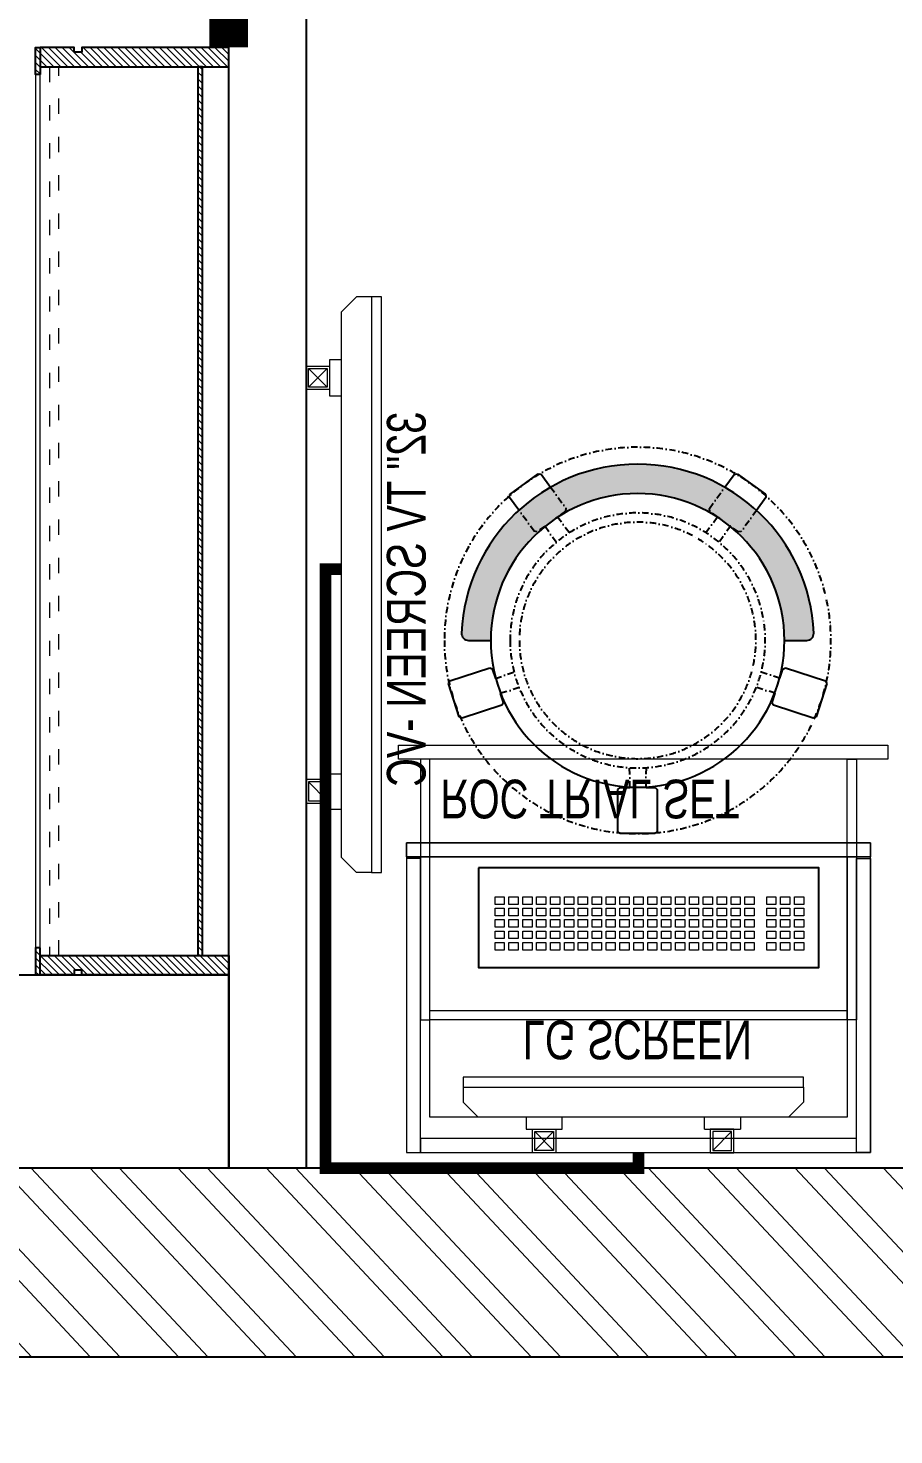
# Model space of a CAD drawing. Header units: feet. Extents: x 2862906 to 2880281, y -6061005 to -6054108.
# Drawn here: x 2874778 to 2875898, y -6061005 to -6059185 of the extents above; entities that cross this region are included whole.
import ezdxf

# ---------------------------------------------------------------- set-up
doc = ezdxf.new("R2010")
doc.units = ezdxf.units.FT
doc.header["$LTSCALE"] = 33
doc.header["$MEASUREMENT"] = 0
for name, pattern in [('ACAD_ISO03W100', [30, 12, -18]), ('DASHDOT2', [0.5, 0.25, -0.125, 0, -0.125]), ('HIDDEN', [9.524999999999995, 6.349999999999997, -3.174999999999998])]:
    doc.linetypes.add(name, pattern=pattern)
doc.layers.add('A-WALL', color=1, linetype='Continuous')
for name, color, linetype, lineweight in [('Floor-Unit', 1, 'Continuous', 13), ('HATCH', 9, 'Continuous', 9), ('LENS-DIM', 252, 'Continuous', 5), ('LENS-FURNITURE', 13, 'Continuous', 9), ('LENS-PARTITION', 21, 'Continuous', 25), ('LENS-TEXT', 31, 'Continuous', 5), ('LENS_DIMENSION', 193, 'Continuous', 0), ('LENS_PARTITION', 21, 'Continuous', 25), ('LK-EQPMT', 3, 'Continuous', 18), ('LK-FF&E WALL', 1, 'Continuous', 9), ('LK-FLUTTED FINISH', 20, 'Continuous', 30), ('LN-ELEVATION-1', 81, 'Continuous', 25), ('LN-ELEVATION-2', 103, 'Continuous', 20), ('LN-ELEVATION-3', 125, 'Continuous', 18), ('LN-ELEVATION-4', 145, 'Continuous', 13), ('LN-HATCH', 251, 'Continuous', 0), ('TV', 92, 'Continuous', 18)]:
    doc.layers.add(name, color=color, linetype=linetype, lineweight=lineweight)
doc.styles.get("Standard").update_dxf_attribs({"font": 'GILC____.TTF'})

# ---------------------------------------------------------------- blocks, each defined once
blk = doc.blocks.new('A$C26c017d8')
at = {"layer": 'LN-HATCH'}
h = blk.add_hatch(dxfattribs=at)
h.set_pattern_fill('ANSI32', color=256, scale=222, angle=268.1105192815815)
h.set_pattern_definition([(313.1105192815815, (-3081541.567437086, 5461336.750705911), (60.77556509153959, 56.89370077437428), []), (313.1105192815815, (-3081542.861391856, 5461297.527617355), (60.77556509153959, 56.89370077437428), [])])
h.paths.add_polyline_path([(-12495, 365.0311489384622), (-16742, 365.0311489384622), (-16742, 101.0311489384621), (-12495, 101.0311489384621)], flags=17)
h.paths.add_polyline_path([(-7834, 345.0311489384621), (-11975, 345.0311489384621), (-11975, 101.0311489384621), (-7834, 101.0311489384621)], flags=17)
h.paths.add_polyline_path([(-2448, 345.0311489384621), (-7183, 345.0311489384621), (-7183, 101.0311489384621), (-2448, 101.0311489384621)], flags=17)
h.paths.add_polyline_path([(-16742, 6380.031148938463), (-244, 6380.031148938463), (-244, 6897.017452826723), (0, 6897.017452826723), (0, 0), (-244, 0), (-244, 101.0311489384621), (-1654, 101.0311489384621), (-1654, 345.0311489384621), (-244, 345.0311489384621), (-243.9999999990687, 6230.031148938462), (-16742, 6230.031148919835)])
h.paths.add_polyline_path([(-1744, 4280.0311489366), (-1894, 4280.0311489366), (-1894, 6230.0311489366), (-1744, 6230.0311489366)], flags=17)
h.paths.add_polyline_path([(-993.9999999998429, 4430.031148936481), (-243.9999999993772, 4430.031148936481), (-243.9999999993772, 4280.031148936481), (-993.9999999998429, 4280.031148936481)], flags=17)
at = {"layer": 'A-WALL'}
blk.add_lwpolyline([(-2448, 345.0311489384621), (-7183, 345.0311489384621), (-7183, 101.0311489384621), (-2448, 101.0311489384621)], close=True, dxfattribs=at)
blk = doc.blocks.new('TRIAL SET ROC')
at = {"layer": 'LENS-DIM', "ltscale": 0.5}
for points in [[(-400.3652351796627, -364.3162249757442), (-430.3652351796626, -364.3162249757442)], [(169.6347648203373, -364.3162249757442), (139.6347648203373, -364.3162249757442)]]:
    blk.add_lwpolyline(points, dxfattribs=at)
at = {"layer": 'LENS-FURNITURE'}
blk.add_lwpolyline([(-430.3652351796626, 18), (169.6347648203373, 18), (169.6347648203373, -382.3162249757443), (-430.3652351796626, -382.3162249757443)], close=True, dxfattribs=at)
at = {"layer": 'LENS-FURNITURE', "color": 146}
for points in [[(-412.3652351796627, -153.6065521437457), (-400.3652351796627, -153.6065521437457), (-400.3652351796628, -490.6065521437458), (-412.3652351796627, -490.6065521437458)], [(139.6347648203373, -153.6065521437458), (-400.3652351796627, -153.6065521437457), (-400.3652351796627, -165.6065521437457), (139.6347648203373, -165.6065521437458)], [(151.6347648203373, -153.6065521437458), (139.6347648203373, -153.6065521437458), (139.6347648203372, -490.6065521437458), (151.6347648203373, -490.6065521437458)], [(192.1347648203373, -490.6065521437458), (-440.8652351796627, -490.6065521437458), (-440.8652351796627, -508.6065521437458), (192.1347648203373, -508.6065521437458)]]:
    blk.add_lwpolyline(points, close=True, dxfattribs=at)
at = {"layer": 'LN-ELEVATION-2'}
for points in [[(-430.3652351796626, 18), (-412.3652351796627, 18), (-412.3652351796627, -362.3162249757442), (-430.3652351796626, -362.3162249757442)], [(-412.3652351796627, 18), (151.6347648203373, 18), (151.6347648203373, 0), (-412.3652351796627, 0)], [(169.6347648203373, 18), (151.6347648203373, 18), (151.6347648203373, -362.3162249757442), (169.6347648203373, -362.3162249757442)], [(169.6347648203373, -364.3162249757442), (-430.3652351796626, -364.3162249757442), (-430.3652351796626, -382.3162249757443), (169.6347648203373, -382.3162249757443)], [(169.6347648203373, -382.3162249757443), (-430.3652351796626, -382.3162249757443), (-430.3652351796626, -364.3162249757442), (169.6347648203373, -364.3162249757442)]]:
    blk.add_lwpolyline(points, close=True, dxfattribs=at)
at = {"layer": 'LN-ELEVATION-2', "linetype": 'HIDDEN', "ltscale": 100}
blk.add_lwpolyline([(-400.3652351796627, -364.3162249757442), (139.6347648203373, -364.3162249757442), (139.6347648203373, -27.35909500904381), (-400.3652351796627, -27.35909500904381)], close=True, dxfattribs=at)
at = {"insert": (-386.8645105547048, -414.1468168679739), "char_height": 50, "attachment_point": 1}
blk.add_mtext_dynamic_manual_height_columns('ROC TRIAL SET', width=625.228464345434, gutter_width=500, heights=[0], dxfattribs=at)
blk = doc.blocks.new('*U25')
at = {"layer": 'LK-EQPMT', "ltscale": 12}
blk.add_lwpolyline([(5.986879315214991, 4.914598100478997), (-5.986879315214991, 4.914598100478997), (-5.986879315214991, -4.914598100478997), (5.986879315214991, -4.914598100478997)], close=True, dxfattribs=at)
blk = doc.blocks.new('*U26')
at = {"color": 0, "linetype": 'ByBlock', "lineweight": -2}
for p in [(0, 0), (17.96063794564497, 0), (35.92127589128995, 0), (53.88191383693492, 0), (71.8425517825799, 0), (89.80318972822487, 0), (107.7638276738698, 0), (125.7244656195148, 0), (143.6851035651598, 0), (161.6457415108048, 0), (179.6063794564497, 0), (197.5670174020947, 0), (215.5276553477397, 0), (233.4882932933847, 0), (251.4489312390296, 0), (269.4095691846746, 0), (287.3702071303196, 0), (305.3308450759646, 0), (323.2914830216096, 0), (-9e-16, -14.74379430143699), (17.96063794564497, -14.74379430143699), (35.92127589128995, -14.74379430143699), (53.88191383693492, -14.74379430143699), (71.8425517825799, -14.74379430143699), (89.80318972822487, -14.74379430143699), (107.7638276738698, -14.74379430143699), (125.7244656195148, -14.74379430143699), (143.6851035651598, -14.74379430143699), (161.6457415108048, -14.74379430143699), (179.6063794564497, -14.74379430143699), (197.5670174020947, -14.74379430143699), (215.5276553477397, -14.74379430143699), (233.4882932933847, -14.74379430143699), (251.4489312390296, -14.74379430143699), (269.4095691846746, -14.74379430143699), (287.3702071303196, -14.74379430143699), (305.3308450759646, -14.74379430143699), (323.2914830216096, -14.74379430143699), (-1.8e-15, -29.48758860287398), (17.96063794564497, -29.48758860287398), (35.92127589128995, -29.48758860287398), (53.88191383693492, -29.48758860287398), (71.8425517825799, -29.48758860287398), (89.80318972822487, -29.48758860287398), (107.7638276738698, -29.48758860287398), (125.7244656195148, -29.48758860287398), (143.6851035651598, -29.48758860287398), (161.6457415108048, -29.48758860287398), (179.6063794564497, -29.48758860287398), (197.5670174020947, -29.48758860287398), (215.5276553477397, -29.48758860287398), (233.4882932933847, -29.48758860287398), (251.4489312390296, -29.48758860287398), (269.4095691846746, -29.48758860287398), (287.3702071303196, -29.48758860287398), (305.3308450759646, -29.48758860287398), (323.2914830216096, -29.48758860287398), (-2.7e-15, -44.23138290431096), (-3.6e-15, -58.97517720574795), (17.96063794564497, -44.23138290431096), (17.96063794564497, -58.97517720574795), (35.92127589128995, -44.23138290431096), (35.92127589128994, -58.97517720574795), (53.88191383693492, -44.23138290431096), (53.88191383693492, -58.97517720574795), (71.8425517825799, -44.23138290431096), (71.8425517825799, -58.97517720574795), (89.80318972822487, -44.23138290431096), (89.80318972822487, -58.97517720574795), (107.7638276738698, -44.23138290431096), (107.7638276738698, -58.97517720574795), (125.7244656195148, -44.23138290431096), (125.7244656195148, -58.97517720574795), (143.6851035651598, -44.23138290431096), (143.6851035651598, -58.97517720574795), (161.6457415108048, -44.23138290431096), (161.6457415108048, -58.97517720574795), (179.6063794564497, -44.23138290431096), (179.6063794564497, -58.97517720574795), (197.5670174020947, -44.23138290431096), (197.5670174020947, -58.97517720574795), (215.5276553477397, -44.23138290431096), (215.5276553477397, -58.97517720574795), (233.4882932933847, -44.23138290431096), (233.4882932933847, -58.97517720574795), (251.4489312390296, -44.23138290431096), (251.4489312390296, -58.97517720574795), (269.4095691846746, -44.23138290431096), (269.4095691846746, -58.97517720574795), (287.3702071303196, -44.23138290431096), (287.3702071303196, -58.97517720574795), (305.3308450759646, -44.23138290431096), (305.3308450759646, -58.97517720574795), (323.2914830216096, -44.23138290431096), (323.2914830216096, -58.97517720574795)]:
    blk.add_blockref('*U25', p, dxfattribs=at)
blk = doc.blocks.new('*U23')
at = {"layer": 'LK-EQPMT', "ltscale": 12}
blk.add_lwpolyline([(5.986879315214991, 4.914598100478997), (-5.986879315214991, 4.914598100478997), (-5.986879315214991, -4.914598100478997), (5.986879315214991, -4.914598100478997)], close=True, dxfattribs=at)
blk = doc.blocks.new('*U24')
at = {"color": 0, "linetype": 'ByBlock', "lineweight": -2}
for p in [(0, 0), (17.96063794564497, 0), (35.92127589128995, 0), (-9e-16, -14.74379430143699), (17.96063794564497, -14.74379430143699), (35.92127589128995, -14.74379430143699), (-1.8e-15, -29.48758860287398), (17.96063794564497, -29.48758860287398), (35.92127589128995, -29.48758860287398), (-2.7e-15, -44.23138290431096), (-3.6e-15, -58.97517720574795), (17.96063794564497, -44.23138290431096), (17.96063794564497, -58.97517720574795), (35.92127589128995, -44.23138290431096), (35.92127589128994, -58.97517720574795)]:
    blk.add_blockref('*U23', p, dxfattribs=at)
blk = doc.blocks.new('*U18')
at = {"ltscale": 12}
blk.add_lwpolyline([(8.040144996717572, 2.91038e-11), (8.040144996717572, 129.0940371821052), (448.0401449967176, 129.0940371821052), (448.0401449967176, 2.91038e-11)], close=True, dxfattribs=at)
for name, p in [('*U26', (35.16895717114949, 101.6202952143818)), ('*U24', (386.6121428576974, 101.6202952143818))]:
    blk.add_blockref(name, p)
blk = doc.blocks.new('CLINIC SCREEN')
at = {"layer": 'TV'}
for p, q in [((-103.1090284836336, 42.85441964946222), (-127.4114311772946, 18.55201695591665)), ((-127.4114311772946, 42.85441964946222), (-103.1090284836336, 18.55201695591665)), ((102.7052824410566, 42.85441964946222), (127.007685134602, 18.55201695591665))]:
    blk.add_line(p, q, dxfattribs=at)
at = {"layer": 'TV', "ltscale": 12}
for p, q in [((-220.0000000000082, -19.41163062257681), (-200.5883693773149, 0)), ((200.5883693773149, 0), (-200.5883693773149, 0)), ((-138.5315413423604, 0), (-138.5315413423604, 15.514207008644)), ((-138.5315413423604, 15.514207008644), (-91.98892031613741, 15.514207008644)), ((-91.98892031613741, 15.514207008644), (-91.98892031613741, 0)), ((91.98892031610741, 15.514207008644), (91.98892031610741, 0)), ((91.98892031610741, 15.514207008644), (138.5315413423595, 15.514207008644)), ((138.5315413423595, 0), (138.5315413423595, 15.514207008644)), ((219.9999999999918, -19.41163062257681), (200.5883693773149, 0)), ((-220.0000000000082, -38.82326124538668), (-220.0000000000082, -19.41163062257681)), ((219.9999999999918, -38.82326124538668), (219.9999999999918, -19.41163062257681))]:
    blk.add_line(p, q, dxfattribs=at)
at = {"layer": 'TV'}
for points in [[(-130.4492315140169, 15.51421661919448), (-100.0712281470269, 15.51421661919448), (-100.0712281470269, 45.89221998606814), (-130.4492315140169, 45.89221998606814)], [(-127.4114311772946, 18.55201695591665), (-103.1090284836336, 18.55201695591665), (-103.1090284836336, 42.85441964946222), (-127.4114311772946, 42.85441964946222)], [(130.0454854713243, 15.51421661919448), (99.66748210433435, 15.51421661919448), (99.66748210433435, 45.89221998606814), (130.0454854713243, 45.89221998606814)], [(127.007685134602, 18.55201695591665), (102.7052824410566, 18.55201695591665), (102.7052824410566, 42.85441964946222), (127.007685134602, 42.85441964946222)]]:
    blk.add_lwpolyline(points, close=True, dxfattribs=at)
at = {"layer": 'TV', "ltscale": 12}
blk.add_lwpolyline([(-220.0000000000082, -51.71278328332107), (-220.0000000000082, -38.82326124538668), (219.9999999999918, -38.82326124538668), (219.9999999999918, -51.71278328332107)], close=True, dxfattribs=at)
at = {"layer": 'Floor-Unit', "color": 0, "ltscale": 2, "insert": (5.199680584678389, -100.4085774972336), "char_height": 50, "attachment_point": 5}
blk.add_mtext_dynamic_manual_height_columns('LG SCREEN', width=466.4796511627907, gutter_width=12.5, heights=[0], dxfattribs=at)
blk = doc.blocks.new('32INCH VC FOR CLINIC')
at = {"layer": 'LK-EQPMT'}
for p, q in [((116.8909715171903, 152.5672029328125), (92.58856882341206, 128.264800239267)), ((92.58856882341206, 152.5672029328125), (116.8909715171903, 128.264800239267)), ((627.7052824404091, 152.5672029328125), (652.0076851341872, 128.264800239267))]:
    blk.add_line(p, q, dxfattribs=at)
at = {"layer": 'LK-EQPMT', "ltscale": 12}
for p, q in [((0, 90.30115266077335), (19.41163062304258, 109.7127832833503)), ((725.5883693769574, 109.7127832833503), (19.41163062304258, 109.7127832833503)), ((81.46845865808427, 109.7127832833503), (81.46845865808427, 125.2269902919943)), ((81.46845865808427, 125.2269902919943), (128.0110796838999, 125.2269902919943)), ((128.0110796838999, 125.2269902919943), (128.0110796838999, 109.7127832833503)), ((616.9889203161001, 125.2269902919943), (616.9889203161001, 109.7127832833503)), ((616.9889203161001, 125.2269902919943), (663.5315413419156, 125.2269902919943)), ((663.5315413419156, 109.7127832833503), (663.5315413419156, 125.2269902919943)), ((745, 90.30115266077335), (725.5883693769574, 109.7127832833503)), ((0, 70.88952203796362), (0, 90.30115266077335)), ((745, 70.88952203796362), (745, 90.30115266077335))]:
    blk.add_line(p, q, dxfattribs=at)
at = {"layer": 'LK-EQPMT'}
for points in [[(89.55076848529278, 125.2269999025447), (119.9287718534469, 125.2269999025447), (119.9287718534469, 155.6050032694184), (89.55076848529278, 155.6050032694184)], [(92.58856882341206, 128.264800239267), (116.8909715171903, 128.264800239267), (116.8909715171903, 152.5672029328125), (92.58856882341206, 152.5672029328125)], [(655.0454854704439, 125.2269999025447), (624.6674821041522, 125.2269999025447), (624.6674821041522, 155.6050032694184), (655.0454854704439, 155.6050032694184)], [(652.0076851341872, 128.264800239267), (627.7052824404091, 128.264800239267), (627.7052824404091, 152.5672029328125), (652.0076851341872, 152.5672029328125)]]:
    blk.add_lwpolyline(points, close=True, dxfattribs=at)
at = {"layer": 'LK-EQPMT', "ltscale": 12}
blk.add_lwpolyline([(0, 58.0000000000291), (0, 70.88952203796362), (745, 70.88952203796362), (745, 58.0000000000291)], close=True, dxfattribs=at)
at = {"layer": 'LENS-TEXT', "color": 0, "ltscale": 2, "insert": (391.1996805854142, 25.6359011628374), "char_height": 50, "attachment_point": 5}
blk.add_mtext_dynamic_manual_height_columns('32" TV SCREEN -VC', width=466.4796511627907, gutter_width=12.5, heights=[0], dxfattribs=at)
blk = doc.blocks.new('DR STOOL')
at = {"layer": 'HATCH'}
h = blk.add_hatch(dxfattribs=at)
h.set_pattern_fill('ANSI36', color=250, angle=-90.00000000000001)
h.set_pattern_definition([(315, (-227.8099174643867, 917.3997257252777), (6.173926083235043, -1.683798022700468), [7.9375, -1.587499999999999, 0, -1.587499999999999])])
edge = h.paths.add_edge_path()
edge.add_line((-190.0000000041909, 4.511094e-10), (-218.6899174675346, 4.511094e-10))
edge.add_arc((-218.6899174670689, 9.120000000388245), 9.119999999940092, 177.6119845363388, 269.9999999996136, ccw=False)
edge.add_arc((-1.8626451e-09, 3.565219e-10), 228.000000002257, 2.3880154632688004, 177.6119845367313, ccw=False)
edge.add_arc((218.6899174633436, 9.120000000497384), 9.120000000051716, -90.00000000034493, 2.3880154629299, ccw=False)
edge.add_line((218.6899174633436, 4.511094e-10), (190, 4.511094e-10))
edge.add_arc((-1.8626451e-09, 4.511094e-10), 190.000000001979, -1.27e-14, 180)
at = {"layer": 'LN-ELEVATION-1', "color": 1, "ltscale": 100}
for p, q in [((-128.6221585394814, 215.4841044476634), (-165.2704676063731, 189.0243927398114)), ((-124.7228340068832, 214.8545704018979), (-128.6221585394814, 215.4841044476634)), ((-112.6981821293011, 198.1996966340157), (-124.7228340068832, 214.8545704018979)), ((124.7553772013634, 214.9803744515593), (112.5488144652918, 198.2845540212292)), ((128.7014972954057, 215.5933048763618), (124.7553772013634, 214.9803744515593)), ((128.7014972954057, 215.5933048763618), (124.7553772013634, 214.9803744515593)), ((165.1911288509145, 188.915192311113), (128.7014972954057, 215.5933048763618)), ((165.1911288509145, 188.915192311113), (128.7014972954057, 215.5933048763618)), ((-165.2704676063731, 189.0243927398114), (-165.9069543029182, 185.0820035930228)), ((-165.9069543029182, 185.0820035930228), (-153.8003208162263, 168.3135803133482)), ((153.6734594982117, 168.4294150282658), (165.7973639420234, 185.0121775862135)), ((165.7973639420234, 185.0121775862135), (165.1911288509145, 188.915192311113)), ((165.7973639420234, 185.0121775862135), (165.1911288509145, 188.915192311113)), ((-191.2928382232785, -35.45407700946089), (-242.9550312487409, -52.24013893969095)), ((-187.9259491492994, -37.1695928365807), (-191.2928382232785, -35.45407700946089)), ((191.3981811110861, -35.27656588272658), (188.0651108901948, -36.96233201187715)), ((243.0100176925771, -52.21682526778022), (191.3981811110861, -35.27656588272658)), ((-242.9550312487409, -52.24013893969095), (-244.7482102331705, -55.75945052818861)), ((-184.1424400564283, -48.81403796559607), (-187.9259491492994, -37.1695928365807)), ((188.0651108901948, -36.96233201187715), (184.0504167033359, -49.19388854173303)), ((244.8123673382215, -55.78040257930116), (243.0100176925771, -52.21682526778022)), ((-244.7482102331705, -55.75945052818861), (-230.7800458371639, -98.74904560100549)), ((-173.8639617776498, -80.4479453730819), (-177.8421125086024, -68.2044548037811)), ((177.6922140880488, -68.56540505095472), (173.8739495249465, -80.1985000452405)), ((230.715890809428, -98.7280946081737), (244.8123673382215, -55.78040257930116)), ((-227.2218665438704, -100.5620286722478), (-175.5596735184081, -83.7759667420105)), ((-175.5596735184081, -83.7759667420105), (-173.8639617776498, -80.4479453730819)), ((173.8739495249465, -80.1985000452405), (175.5794035866856, -83.5704969359358)), ((175.5794035866856, -83.5704969359358), (227.1912401677109, -100.5107563209894)), ((-230.7800458371639, -98.74904560100549), (-227.2218665438704, -100.5620286722478)), ((227.1912401677109, -100.5107563209894), (230.715890809428, -98.7280946081737)), ((-22.72193054761737, -190.2142363802995), (-25.39390889601782, -192.886214728569)), ((-25.39390889601782, -192.886214728569), (-25.39390889601782, -247.2070584567482)), ((-10.47823652112856, -190.2142363802995), (-22.72193054761737, -190.2142363802995)), ((22.78362171910703, -190.2142363802995), (9.910054048988968, -190.2142363802995)), ((25.42475448176265, -192.8553691428751), (22.78362171910703, -190.2142363802995)), ((25.42475448176265, -247.1762128710543), (25.42475448176265, -192.8553691428751)), ((-25.39390889601782, -247.2070584567482), (-22.60096735274419, -250)), ((-22.60096735274419, -250), (22.60096735274419, -250)), ((22.60096735274419, -250), (25.42475448176265, -247.1762128710543))]:
    blk.add_line(p, q, dxfattribs=at)
at = {"layer": 'LN-ELEVATION-1', "linetype": 'DASHDOT2'}
for p, q in [((-92.92521573789418, 170.8129362839827), (-112.6981821293011, 198.1996966340157)), ((112.5488144652918, 198.2845540212292), (92.69529851106927, 171.1294289919315)), ((-153.8003208162263, 168.3135803133482), (-134.1093360339291, 141.0403694751003)), ((-103.4542870586738, 159.9154408004979), (-93.52748446213081, 167.0824927485227)), ((-93.52748446213081, 167.0824927485227), (-92.92521573789418, 170.8129362839827)), ((92.69529851106927, 171.1294289919315), (93.26858203159645, 167.4385604566923)), ((93.26858203159645, 167.4385604566923), (103.6608748426661, 159.8406005539291)), ((133.7372852512635, 141.1612321265929), (153.6734594982117, 168.4294150282658)), ((-130.4219571123831, 140.4450534014686), (-119.9844727469608, 147.9808124662595)), ((-119.9844727469608, 147.9808124662595), (-105.3687285655178, 126.9741353208374)), ((-88.15393704269081, 139.4771787207864), (-103.4542870586738, 159.9154408004979)), ((103.6608748426661, 159.8406005539291), (88.19885099539533, 139.4487815762331)), ((105.4096150295809, 126.94019481352), (120.1194891873747, 147.8074627162714)), ((120.1194891873747, 147.8074627162714), (130.0033113472163, 140.5812532722048)), ((-134.1093360339291, 141.0403694751003), (-130.4219571123831, 140.4450534014686)), ((130.0033113472163, 140.5812532722048), (133.7372852512635, 141.1612321265929)), ((-159.954806596972, -40.49024384317454), (-184.1424400564283, -48.81403796559607)), ((184.0504167033359, -49.19388854173303), (159.8786162491887, -40.79004861696012)), ((-177.8421125086024, -68.2044548037811), (-153.4148110738024, -60.73628028803068)), ((153.3006618716754, -61.02382378749462), (177.6922140880488, -68.56540505095472)), ((-10.92024635523557, -164.6382343793375), (-10.47823652112856, -190.2142363802995)), ((9.910054048988968, -190.2142363802995), (10.35584833659231, -164.674698740353))]:
    blk.add_line(p, q, dxfattribs=at)
at = {"layer": 'LN-ELEVATION-1', "color": 1, "ltscale": 100}
blk.add_lwpolyline([(-190.0000000023283, 0), (-218.6899174656719, 0, -0.4264743413925903), (-227.8019973598421, 9.5, -0.959166304662544), (227.8019973593764, 9.5, -0.4264743413925903), (218.6899174647406, 0), (190.0000000013969, 0)], format="xyb", dxfattribs=at)
at = {"layer": 'LN-ELEVATION-1', "linetype": 'DASHDOT2'}
for radius in [250, 165, 153]:
    blk.add_circle((0, 0), radius, dxfattribs=at)
at = {"layer": 'LN-ELEVATION-1', "color": 1, "ltscale": 100}
blk.add_circle((0, 0), 190, dxfattribs=at)
blk = doc.blocks.new('JJ SH 1200')
at = {"layer": 'LN-HATCH', "ltscale": 0.5}
h = blk.add_hatch(dxfattribs=at)
h.set_pattern_fill('ANSI31', color=256, scale=2)
h.set_pattern_definition([(45, (4097187.330767878, 1708800.267299229), (-4.490128060534575, 4.490128060534575), [])])
h.paths.add_polyline_path([(792.0591651862488, 220), (792.0591651862488, 30), (786.0591651862486, 30), (786.0591651862486, 20), (792.0591651862488, 20), (792.0591651862488, -24), (767.0591651862488, -24), (767.0591651862488, 220)])
h.paths.add_polyline_path([(-382.9408348137513, 180), (767.0591651862488, 180), (767.0591651862488, 186), (-382.9408348137513, 186)])
h.paths.add_polyline_path([(757.0591651862486, -24), (757.0591651862486, -30), (792.0591651862488, -30), (792.0591651862488, -24)])
h.paths.add_polyline_path([(-407.9408348137512, 220), (-407.9408348137512, 30), (-401.9408348137512, 30), (-401.9408348137512, 20), (-407.9408348137512, 20), (-407.9408348137512, -24), (-382.9408348137513, -24), (-382.9408348137513, 220)])
h.paths.add_polyline_path([(-372.9408348137513, -24), (-372.9408348137513, -30), (-407.9408348137512, -30), (-407.9408348137512, -24)])
at = {"layer": 'LN-ELEVATION-1', "ltscale": 0.5}
for points in [[(-407.9408348137512, 220), (-407.9408348137512, 30), (-401.9408348137512, 30), (-401.9408348137512, 20), (-407.9408348137512, 20), (-407.9408348137512, -24), (-382.9408348137513, -24), (-382.9408348137513, 220)], [(792.0591651862488, 220), (792.0591651862488, 30), (786.0591651862486, 30), (786.0591651862486, 20), (792.0591651862488, 20), (792.0591651862488, -24), (767.0591651862488, -24), (767.0591651862488, 220)], [(-382.9408348137513, 180), (767.0591651862488, 180), (767.0591651862488, 186), (-382.9408348137513, 186)], [(-372.9408348137513, -24), (-372.9408348137513, -30), (-407.9408348137512, -30), (-407.9408348137512, -24)], [(757.0591651862486, -24), (757.0591651862486, -30), (792.0591651862488, -30), (792.0591651862488, -24)]]:
    blk.add_lwpolyline(points, close=True, dxfattribs=at)
at = {"layer": 'LN-ELEVATION-3', "ltscale": 0.5}
for p, q in [((767.0591651862488, 220), (-382.9408348137513, 220)), ((757.0591651862486, -24), (-372.9408348137513, -24)), ((-372.9408348137513, -30), (757.0591651862486, -30))]:
    blk.add_line(p, q, dxfattribs=at)
at = {"layer": 'LN-ELEVATION-4', "linetype": 'ACAD_ISO03W100', "ltscale": 0.05}
blk.add_lwpolyline([(767.0591651862488, 0), (-382.9408348137513, 0), (-382.9408348137513, -12), (767.0591651862488, -12)], close=True, dxfattribs=at)

msp = doc.modelspace()

# ---------------------------------------------------------------- linework, layer by layer
at = {"color": 13, "linetype": 'ACAD_ISO03W100', "ltscale": 0.01, "const_width": 15}
msp.add_lwpolyline([(2875567.279199631, -6060639.250939381), (2875567.279199631, -6060659.610034402), (2875162.223140234, -6060659.610034394), (2875162.223140234, -6059884.610034398), (2875183.115360211, -6059884.610034398)], dxfattribs=at)
at = {"layer": 'LENS-PARTITION'}
for points in [[(2875037.223140225, -6057224.751165703), (2875137.223140225, -6057224.751165703), (2875137.223140225, -6060659.751165701), (2875037.223140225, -6060659.751165701)], [(2875037.223140225, -6057224.751165703), (2875137.223140225, -6057224.751165703), (2875137.223140225, -6060659.751165701), (2875037.223140225, -6060659.751165701)], [(2874298.223140225, -6060409.751165702), (2875037.223140225, -6060409.751165702), (2875037.223140225, -6060659.751165701), (2874298.223140225, -6060659.751165701)]]:
    msp.add_lwpolyline(points, close=True, dxfattribs=at)
at = {"layer": 'LK-FLUTTED FINISH', "linetype": 'ACAD_ISO03W100', "ltscale": 0.05, "const_width": 50}
msp.add_lwpolyline([(2875037.223140225, -6059209.751165702), (2875037.223140224, -6055024.751165716)], dxfattribs=at)

# ---------------------------------------------------------------- block references
at = {"xscale": -1}
for name, p, rotation in [('32INCH VC FOR CLINIC', (2875292.828143495, -6059532.347147782), 90), ('TRIAL SET ROC', (2875697.64443481, -6060621.250939381), 180), ('*U18', (2875352.424870639, -6060270.97786976), 180)]:
    msp.add_blockref(name, p, dxfattribs=dict(at, rotation=rotation))
at = {"layer": 'LENS-FURNITURE', "xscale": -1}
msp.add_blockref('DR STOOL', (2875566.134791516, -6059976.937333759), dxfattribs=at)
at = {"layer": 'LENS_DIMENSION'}
msp.add_blockref('A$C26c017d8', (2880281.223140226, -6061004.78231464), dxfattribs=at)
at = {"layer": 'LENS_PARTITION', "xscale": -1, "rotation": 180}
msp.add_blockref('CLINIC SCREEN', (2875560.476467431, -6060593.891844373), dxfattribs=at)
at = {"layer": 'LK-FF&E WALL', "rotation": 270}
msp.add_blockref('JJ SH 1200', (2874817.223140225, -6059617.692000515), dxfattribs=at)

doc.saveas('drawing.dxf')
